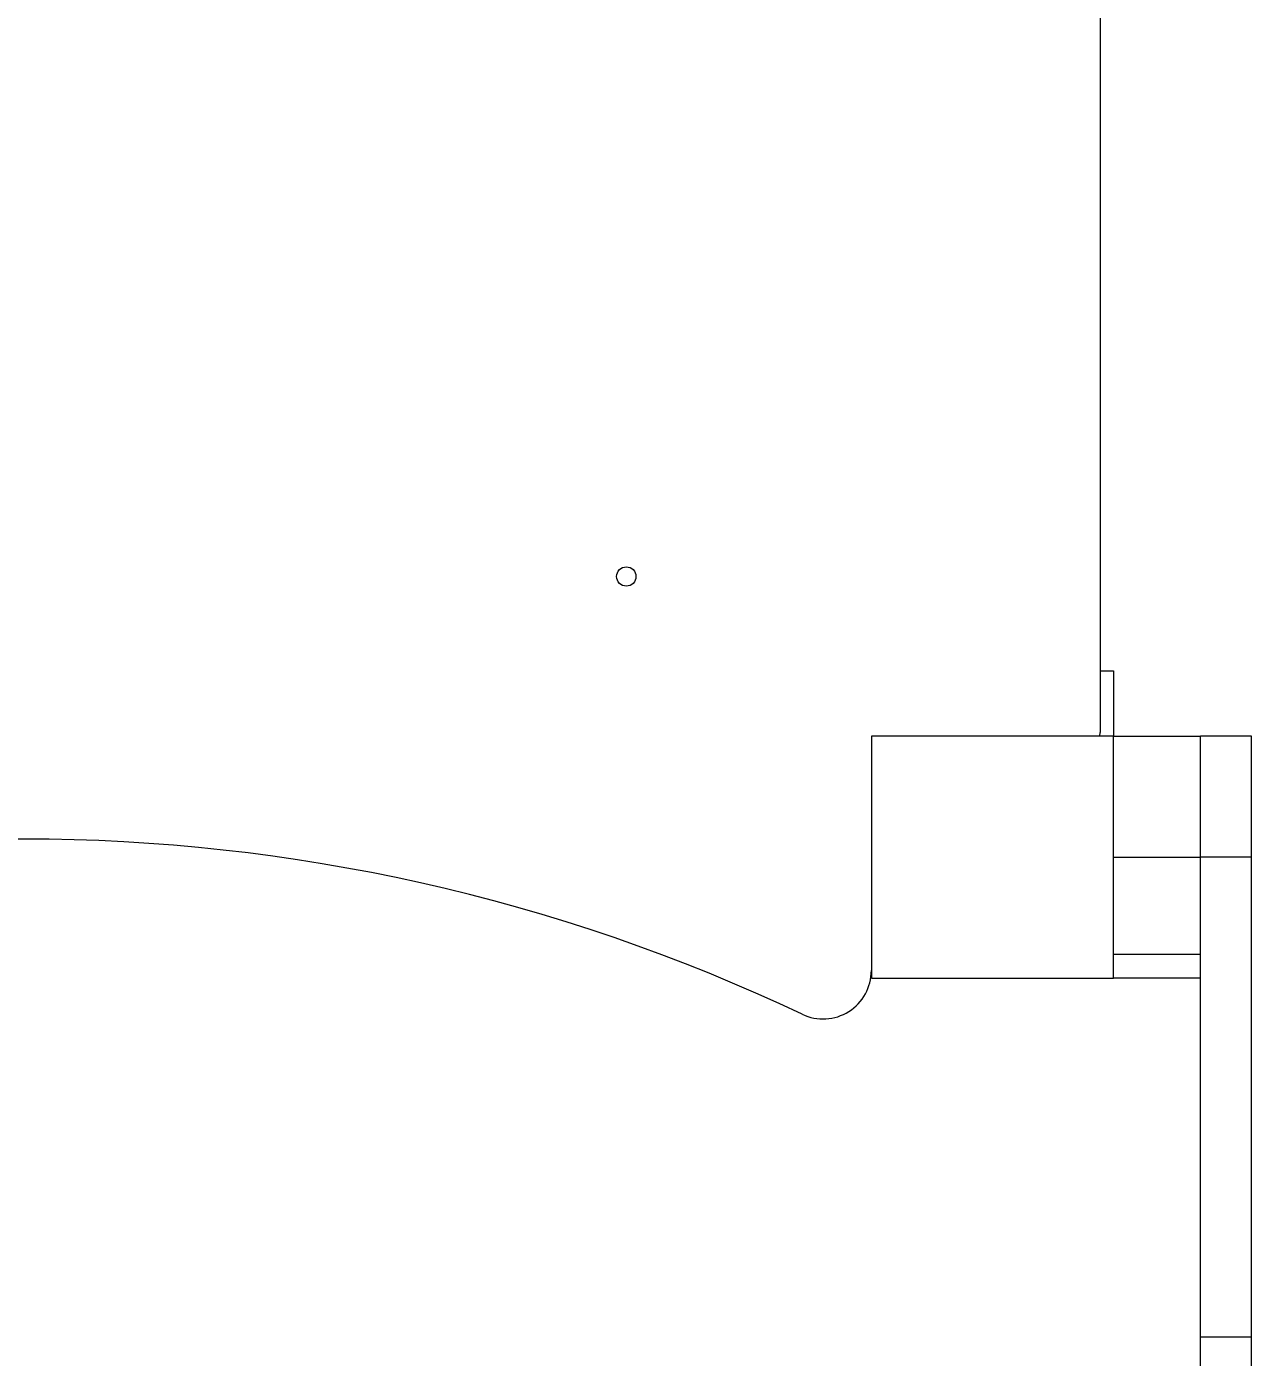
# Model space of a CAD drawing. Header units: millimetres. Extents: x -8327 to 9087, y -6583 to 5996.
# Drawn here: x -799 to -293, y 3091 to 3641 of the extents above; entities that cross this region are included whole.
import ezdxf

# ---------------------------------------------------------------- set-up
doc = ezdxf.new("R2010")
doc.units = ezdxf.units.MM
doc.layers.add('DIKOM_ОБЪЕКТ', color=7, linetype='Continuous')
doc.layers.add('DIKOM_РАЗМЕР_ОБЪЕКТА', color=7, linetype='Continuous')
doc.styles.add('style1', font='arial.ttf', dxfattribs={"width": 0.8})
doc.dimstyles.new('1-50', dxfattribs={"dimtxt": 300, "dimasz": 200, "dimexe": 100, "dimexo": 0, "dimgap": 100, "dimtad": 1, "dimtxsty": 'style1', "dimcen": 200, "dimclrd": 7, "dimclre": 7, "dimclrt": 7, "dimadec": 1, "dimazin": 2, "dimtfac": 1, "dimtmove": 0, "dimatfit": 2, "dimfxl": 0, "dimlwd": 25, "dimlwe": 18, "dimarcsym": 0})

# ---------------------------------------------------------------- blocks, each defined once
blk = doc.blocks.new('*D10')
at = {"layer": 'Defpoints', "color": 0, "transparency": 16777216}
for p in [(-465.57, 4500.84), (-6842.48, -4044.98), (-465.57, -4044.98)]:
    blk.add_point(p, dxfattribs=at)
at = {"layer": 'DIKOM_РАЗМЕР_ОБЪЕКТА', "color": 7, "lineweight": 18, "transparency": 16777216}
for p, q in [((-465.57, 4500.84), (-6942.48, 4500.84)), ((-465.57, -4044.98), (-6942.48, -4044.98))]:
    blk.add_line(p, q, dxfattribs=at)
at = {"layer": 'DIKOM_РАЗМЕР_ОБЪЕКТА', "color": 7, "lineweight": 25, "transparency": 16777216}
blk.add_line((-6842.48, 4300.84), (-6842.48, -3844.98), dxfattribs=at)
at = {"layer": 'DIKOM_РАЗМЕР_ОБЪЕКТА', "color": 7, "transparency": 16777216}
for points in [[(-6875.82, 4300.84), (-6809.15, 4300.84), (-6842.48, 4500.84)], [(-6875.82, -3844.98), (-6809.15, -3844.98), (-6842.48, -4044.98)]]:
    blk.add_solid(points, dxfattribs=at)
at = {"layer": 'DIKOM_РАЗМЕР_ОБЪЕКТА', "color": 7, "transparency": 16777216, "insert": (-7095.66, 227.93), "char_height": 300, "attachment_point": 5, "rotation": 90, "style": 'style1'}
blk.add_mtext('8550', dxfattribs=at)

msp = doc.modelspace()

# ---------------------------------------------------------------- linework, layer by layer
at = {"layer": 'DIKOM_ОБЪЕКТ', "color": 7, "linetype": 'Continuous', "lineweight": 15}
for p, q in [((-355.572, 4390.841), (-355.571, 3349.542)), ((-355.571, 3374.928), (-350.039, 3374.928)), ((-350.039, 3374.928), (-350.039, 3347.928)), ((-355.636, 3347.928), (-355.571, 3349.542)), ((-350.039, 3347.928), (-450.039, 3347.928)), ((-450.039, 3347.928), (-450.039, 3247.929)), ((-350.039, 3314.043), (-350.039, 3347.928)), ((-350.039, 3347.928), (-314.039, 3347.928)), ((-293.039, 3347.928), (-314.039, 3347.928)), ((-314.039, 3297.937), (-314.039, 3347.928)), ((-293.039, 3297.937), (-293.039, 3347.928)), ((-350.039, 3297.937), (-350.039, 3314.043)), ((-350.039, 3297.937), (-314.039, 3297.937)), ((-350.039, 3257.93), (-350.039, 3297.937)), ((-293.039, 3297.937), (-314.039, 3297.937)), ((-314.039, 3099.745), (-314.039, 3297.937)), ((-314.039, 3257.93), (-314.039, 3297.937)), ((-293.039, 3099.745), (-293.039, 3297.937)), ((-350.039, 3257.93), (-314.039, 3257.93)), ((-350.039, 3251.121), (-350.039, 3257.93)), ((-350.039, 3247.929), (-350.039, 3251.121)), ((-450.039, 3247.929), (-350.039, 3247.929)), ((-314.039, 3247.929), (-350.039, 3247.929)), ((-293.039, 3099.745), (-314.039, 3099.745)), ((-314.039, 2993.707), (-314.039, 3099.745)), ((-293.039, 2993.707), (-293.039, 3099.745))]:
    msp.add_line(p, q, dxfattribs=at)
msp.add_circle((-551.282, 3413.928), 4, dxfattribs=at)
for centre, radius, start, end in [((-800.039, 2555.432), 750, 64.623066, 115.376934), ((-470.039, 3251.133), 20, 244.62307, 0)]:
    msp.add_arc(centre, radius, start, end, dxfattribs=at)

# ---------------------------------------------------------------- dimensions: what is measured, and where the dimension line sits
at = {"layer": 'DIKOM_РАЗМЕР_ОБЪЕКТА'}
dim = msp.add_linear_dim(base=(-6842.485, -4044.984), p1=(-465.572, 4500.841), p2=(-465.572, -4044.984), angle=90, text='8550', dimstyle='1-50', dxfattribs=at)
dim.commit()
dim.dimension.update_dxf_attribs({"geometry": '*D10', "text_midpoint": (-6842.485, 227.928), "dimtype": 160})

doc.saveas('drawing.dxf')
